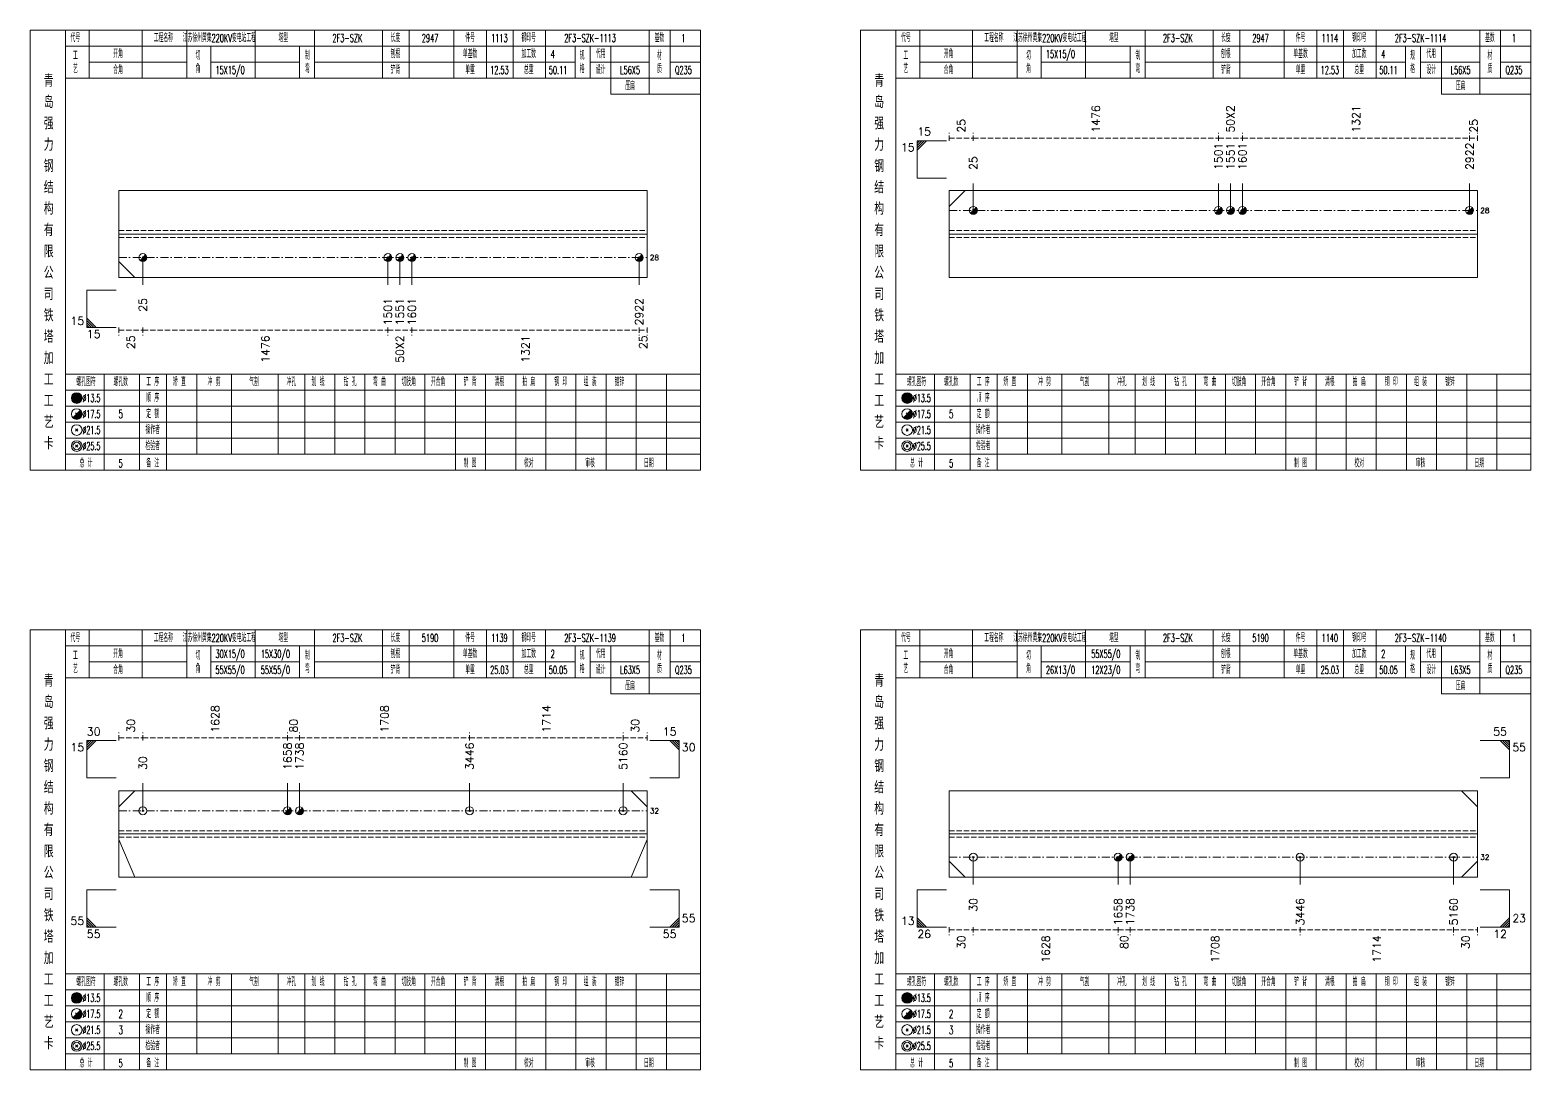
# Model space of a CAD drawing. Extents: x 0 to 4623, y -1159 to 4890.
# Drawn here: x 4060 to 4623, y -934 to -544 of the extents above; entities that cross this region are included whole.
import ezdxf
from ezdxf.enums import TextEntityAlignment as Align

# ---------------------------------------------------------------- set-up
doc = ezdxf.new("R2010")
doc.units = 0
doc.header["$MEASUREMENT"] = 0
doc.linetypes.add('一点画线', pattern=[5.2, 3, -1, 0.2, -1])
doc.linetypes.add('虚线', pattern=[2.75, 2, -0.75])
doc.layers.get('0').update_dxf_attribs({"linetype": 'CONTINUOUS', "lineweight": 25})
for name, color, linetype, lineweight in [('1', 7, 'CONTINUOUS', 25), ('4', 7, 'CONTINUOUS', 25), ('5', 7, 'CONTINUOUS', 25)]:
    doc.layers.add(name, color=color, linetype=linetype, lineweight=lineweight)
doc.styles.get("Standard").update_dxf_attribs({"font": 'simplex.shx', "width": 0.7, "height": 3, "bigfont": 'gbhzfs.shx'})

# ---------------------------------------------------------------- blocks, each defined once
blk = doc.blocks.new('孔21.5')
at = {"layer": '5', "color": 7, "linetype": 'Continuous', "lineweight": 13}
for p, q in [((-0.2, -0.2), (0.2, 0.2)), ((-0.2, 0.2), (0.2, -0.2))]:
    blk.add_line(p, q, dxfattribs=at)
blk.add_circle((0, 0), 1, dxfattribs=at)
blk = doc.blocks.new('孔17.5')
at = {"layer": '5', "color": 7, "linetype": 'Continuous', "lineweight": 13}
for p, q in [((-0.707, -0.707), (0.707, 0.707)), ((-0.2, 0.2), (0.2, -0.2))]:
    blk.add_line(p, q, dxfattribs=at)
blk.add_circle((0, 0), 1, dxfattribs=at)
for radius in [0.9, 0.8, 0.7, 0.6, 0.5, 0.4, 0.3, 0.2, 0.1]:
    blk.add_arc((0, 0), radius, 225, 45, dxfattribs=at)

msp = doc.modelspace()

# ---------------------------------------------------------------- linework, layer by layer
at = {"color": 7, "linetype": 'Continuous', "lineweight": 13}
for p, q in [((4392.709, -585.011), (4403.709, -585.011)), ((4392.709, -599.011), (4392.709, -585.011)), ((4393.584, -585.011), (4392.709, -585.886)), ((4394.459, -585.011), (4392.709, -586.761)), ((4395.334, -585.011), (4392.709, -587.636)), ((4396.209, -585.011), (4392.709, -588.511)), ((4392.709, -599.011), (4403.709, -599.011)), ((4413.709, -611.172), (4413.709, -601.011)), ((4505.608, -611.172), (4505.608, -601.011)), ((4510.108, -611.172), (4510.108, -601.011)), ((4514.608, -611.172), (4514.608, -601.011)), ((4599.809, -611.172), (4599.809, -601.011)), ((4404.709, -609.672), (4410.709, -603.672)), ((4102.309, -628.85), (4102.309, -639.011)), ((4194.208, -628.85), (4194.208, -639.011)), ((4198.708, -628.85), (4198.708, -639.011)), ((4203.208, -628.85), (4203.208, -639.011)), ((4288.409, -628.85), (4288.409, -639.011)), ((4093.309, -630.35), (4099.309, -636.35)), ((4081.309, -641.011), (4092.309, -641.011)), ((4081.309, -641.011), (4081.309, -655.011)), ((4084.809, -655.011), (4081.309, -651.511)), ((4083.934, -655.011), (4081.309, -652.386)), ((4083.059, -655.011), (4081.309, -653.261)), ((4082.184, -655.011), (4081.309, -654.136)), ((4081.309, -655.011), (4092.309, -655.011)), ((4081.309, -810.011), (4092.309, -810.011)), ((4081.309, -824.011), (4081.309, -810.011)), ((4082.184, -810.011), (4081.309, -810.886)), ((4083.059, -810.011), (4081.309, -811.761)), ((4083.934, -810.011), (4081.309, -812.636)), ((4084.809, -810.011), (4081.309, -813.511)), ((4303.409, -810.011), (4292.409, -810.011)), ((4299.909, -810.011), (4303.409, -813.511)), ((4300.784, -810.011), (4303.409, -812.636)), ((4301.659, -810.011), (4303.409, -811.761)), ((4302.534, -810.011), (4303.409, -810.886)), ((4303.409, -824.011), (4303.409, -810.011)), ((4614.809, -810.011), (4603.809, -810.011)), ((4611.309, -810.011), (4614.809, -813.511)), ((4612.184, -810.011), (4614.809, -812.636)), ((4613.059, -810.011), (4614.809, -811.761)), ((4613.934, -810.011), (4614.809, -810.886)), ((4614.809, -824.011), (4614.809, -810.011)), ((4081.309, -824.011), (4092.309, -824.011)), ((4102.309, -836.32), (4102.309, -826.011)), ((4156.594, -836.32), (4156.594, -826.011)), ((4161.094, -836.32), (4161.094, -826.011)), ((4224.842, -836.32), (4224.842, -826.011)), ((4282.409, -836.32), (4282.409, -826.011)), ((4303.409, -824.011), (4292.409, -824.011)), ((4614.809, -824.011), (4603.809, -824.011)), ((4093.309, -834.82), (4099.309, -828.82)), ((4291.409, -834.82), (4285.409, -828.82)), ((4602.809, -834.82), (4596.809, -828.82)), ((4093.309, -847.067), (4099.309, -861.201)), ((4291.409, -847.067), (4285.409, -861.201)), ((4404.709, -855.201), (4410.709, -861.201)), ((4413.709, -853.701), (4413.709, -864.011)), ((4467.994, -853.701), (4467.994, -864.011)), ((4472.494, -853.701), (4472.494, -864.011)), ((4536.242, -853.701), (4536.242, -864.011)), ((4593.809, -853.701), (4593.809, -864.011)), ((4602.809, -855.201), (4596.809, -861.201)), ((4081.309, -866.011), (4092.309, -866.011)), ((4081.309, -866.011), (4081.309, -880.011)), ((4303.409, -866.011), (4292.409, -866.011)), ((4303.409, -866.011), (4303.409, -880.011)), ((4392.709, -866.011), (4403.709, -866.011)), ((4392.709, -866.011), (4392.709, -880.011)), ((4614.809, -866.011), (4603.809, -866.011)), ((4614.809, -866.011), (4614.809, -880.011)), ((4084.809, -880.011), (4081.309, -876.511)), ((4083.934, -880.011), (4081.309, -877.386)), ((4299.909, -880.011), (4303.409, -876.511)), ((4300.784, -880.011), (4303.409, -877.386)), ((4396.209, -880.011), (4392.709, -876.511)), ((4395.334, -880.011), (4392.709, -877.386)), ((4611.309, -880.011), (4614.809, -876.511)), ((4612.184, -880.011), (4614.809, -877.386)), ((4083.059, -880.011), (4081.309, -878.261)), ((4082.184, -880.011), (4081.309, -879.136)), ((4081.309, -880.011), (4092.309, -880.011)), ((4303.409, -880.011), (4292.409, -880.011)), ((4301.659, -880.011), (4303.409, -878.261)), ((4302.534, -880.011), (4303.409, -879.136)), ((4394.459, -880.011), (4392.709, -878.261)), ((4393.584, -880.011), (4392.709, -879.136)), ((4392.709, -880.011), (4403.709, -880.011)), ((4614.809, -880.011), (4603.809, -880.011)), ((4613.059, -880.011), (4614.809, -878.261)), ((4613.934, -880.011), (4614.809, -879.136))]:
    msp.add_line(p, q, dxfattribs=at)
at = {"color": 8, "linetype": '虚线', "lineweight": 9}
for p, q in [((4404.709, -585.011), (4404.709, -582.011)), ((4404.709, -584.011), (4413.709, -584.011)), ((4413.709, -585.011), (4413.709, -582.011)), ((4413.709, -585.011), (4413.709, -582.011)), ((4413.709, -584.011), (4505.608, -584.011)), ((4505.608, -585.011), (4505.608, -582.011)), ((4505.608, -585.011), (4505.608, -582.011)), ((4505.608, -584.011), (4514.608, -584.011)), ((4514.608, -585.011), (4514.608, -582.011)), ((4514.608, -585.011), (4514.608, -582.011)), ((4514.608, -584.011), (4599.809, -584.011)), ((4599.809, -585.011), (4599.809, -582.011)), ((4599.809, -585.011), (4599.809, -582.011)), ((4599.809, -584.011), (4602.809, -584.011)), ((4602.809, -585.011), (4602.809, -582.011)), ((4093.309, -655.011), (4093.309, -658.011)), ((4093.309, -656.011), (4102.309, -656.011)), ((4102.309, -655.011), (4102.309, -658.011)), ((4102.309, -655.011), (4102.309, -658.011)), ((4102.309, -656.011), (4194.208, -656.011)), ((4194.208, -655.011), (4194.208, -658.011)), ((4194.208, -655.011), (4194.208, -658.011)), ((4194.208, -656.011), (4203.208, -656.011)), ((4203.208, -655.011), (4203.208, -658.011)), ((4203.208, -655.011), (4203.208, -658.011)), ((4203.208, -656.011), (4288.409, -656.011)), ((4288.409, -655.011), (4288.409, -658.011)), ((4288.409, -655.011), (4288.409, -658.011)), ((4288.409, -656.011), (4291.409, -656.011)), ((4291.409, -655.011), (4291.409, -658.011)), ((4093.309, -810.011), (4093.309, -807.011)), ((4093.309, -809.011), (4102.309, -809.011)), ((4102.309, -810.011), (4102.309, -807.011)), ((4102.309, -810.011), (4102.309, -807.011)), ((4102.309, -809.011), (4156.594, -809.011)), ((4156.594, -810.011), (4156.594, -807.011)), ((4156.594, -810.011), (4156.594, -807.011)), ((4156.594, -809.011), (4161.094, -809.011)), ((4161.094, -810.011), (4161.094, -807.011)), ((4161.094, -810.011), (4161.094, -807.011)), ((4161.094, -809.011), (4224.842, -809.011)), ((4224.842, -810.011), (4224.842, -807.011)), ((4224.842, -810.011), (4224.842, -807.011)), ((4224.842, -809.011), (4282.409, -809.011)), ((4282.409, -810.011), (4282.409, -807.011)), ((4282.409, -810.011), (4282.409, -807.011)), ((4282.409, -809.011), (4291.409, -809.011)), ((4291.409, -810.011), (4291.409, -807.011)), ((4404.709, -880.011), (4404.709, -883.011)), ((4404.709, -881.011), (4413.709, -881.011)), ((4413.709, -880.011), (4413.709, -883.011)), ((4413.709, -880.011), (4413.709, -883.011)), ((4413.709, -881.011), (4467.994, -881.011)), ((4467.994, -880.011), (4467.994, -883.011)), ((4467.994, -880.011), (4467.994, -883.011)), ((4467.994, -881.011), (4472.494, -881.011)), ((4472.494, -880.011), (4472.494, -883.011)), ((4472.494, -880.011), (4472.494, -883.011)), ((4472.494, -881.011), (4536.242, -881.011)), ((4536.242, -880.011), (4536.242, -883.011)), ((4536.242, -880.011), (4536.242, -883.011)), ((4536.242, -881.011), (4593.809, -881.011)), ((4593.809, -880.011), (4593.809, -883.011)), ((4593.809, -880.011), (4593.809, -883.011)), ((4593.809, -881.011), (4602.809, -881.011)), ((4602.809, -880.011), (4602.809, -883.011))]:
    msp.add_line(p, q, dxfattribs=at)
at = {"color": 7, "linetype": 'Continuous', "lineweight": 18}
for p, q in [((4093.309, -603.672), (4093.309, -636.35)), ((4093.309, -603.672), (4291.409, -603.672)), ((4291.409, -603.672), (4291.409, -636.35)), ((4404.709, -603.672), (4404.709, -636.35)), ((4404.709, -603.672), (4602.809, -603.672)), ((4602.809, -603.672), (4602.809, -636.35)), ((4093.309, -620.011), (4291.409, -620.011)), ((4404.709, -620.011), (4602.809, -620.011)), ((4093.309, -828.82), (4093.309, -861.201)), ((4093.309, -828.82), (4291.409, -828.82)), ((4291.409, -828.82), (4291.409, -861.201)), ((4404.709, -828.82), (4404.709, -861.201)), ((4404.709, -828.82), (4602.809, -828.82)), ((4602.809, -828.82), (4602.809, -861.201)), ((4093.309, -845.011), (4291.409, -845.011)), ((4404.709, -845.011), (4602.809, -845.011))]:
    msp.add_line(p, q, dxfattribs=at)
at = {"color": 3, "linetype": '一点画线', "lineweight": 13}
for p, q in [((4404.709, -611.172), (4602.809, -611.172)), ((4093.309, -628.85), (4291.409, -628.85)), ((4093.309, -836.32), (4291.409, -836.32)), ((4404.709, -853.701), (4602.809, -853.701))]:
    msp.add_line(p, q, dxfattribs=at)
at = {"color": 1, "linetype": '虚线', "lineweight": 18}
for p, q in [((4093.309, -618.672), (4291.409, -618.672)), ((4404.709, -618.672), (4602.809, -618.672)), ((4093.309, -621.35), (4291.409, -621.35)), ((4404.709, -621.35), (4602.809, -621.35)), ((4093.309, -843.82), (4291.409, -843.82)), ((4404.709, -843.82), (4602.809, -843.82)), ((4093.309, -846.201), (4291.409, -846.201)), ((4404.709, -846.201), (4602.809, -846.201))]:
    msp.add_line(p, q, dxfattribs=at)
at = {"layer": '1', "color": 7, "linetype": 'Continuous', "lineweight": 18}
for p, q in [((4093.309, -636.35), (4291.409, -636.35)), ((4404.709, -636.35), (4602.809, -636.35)), ((4093.309, -861.201), (4291.409, -861.201)), ((4404.709, -861.201), (4602.809, -861.201))]:
    msp.add_line(p, q, dxfattribs=at)
at = {"layer": '4', "color": 1, "linetype": 'Continuous', "lineweight": 18}
for p, q in [((4073.309, -708.511), (4073.309, -543.511)), ((4082.209, -561.511), (4082.209, -543.511)), ((4102.009, -561.511), (4102.009, -543.511)), ((4118.809, -561.511), (4118.809, -543.511)), ((4144.409, -561.511), (4144.409, -543.511)), ((4166.709, -561.511), (4166.709, -543.511)), ((4192.209, -561.511), (4192.209, -543.511)), ((4202.209, -561.511), (4202.209, -543.511)), ((4218.909, -561.511), (4218.909, -543.511)), ((4231.109, -561.511), (4231.109, -543.511)), ((4241.109, -561.511), (4241.109, -543.511)), ((4253.309, -561.511), (4253.309, -543.511)), ((4292.209, -567.511), (4292.209, -543.511)), ((4300.009, -561.511), (4300.009, -543.511)), ((4384.709, -708.511), (4384.709, -543.511)), ((4393.609, -561.511), (4393.609, -543.511)), ((4413.409, -561.511), (4413.409, -543.511)), ((4430.209, -561.511), (4430.209, -543.511)), ((4455.809, -561.511), (4455.809, -543.511)), ((4478.109, -561.511), (4478.109, -543.511)), ((4503.609, -561.511), (4503.609, -543.511)), ((4513.609, -561.511), (4513.609, -543.511)), ((4530.309, -561.511), (4530.309, -543.511)), ((4542.509, -561.511), (4542.509, -543.511)), ((4552.509, -561.511), (4552.509, -543.511)), ((4564.709, -561.511), (4564.709, -543.511)), ((4603.609, -567.511), (4603.609, -543.511)), ((4611.409, -561.511), (4611.409, -543.511)), ((4073.309, -549.511), (4311.409, -549.511)), ((4127.809, -561.511), (4127.809, -549.511)), ((4161.109, -561.511), (4161.109, -549.511)), ((4264.409, -561.511), (4264.409, -549.511)), ((4270.009, -561.511), (4270.009, -549.511)), ((4277.809, -567.511), (4277.809, -549.511)), ((4384.709, -549.511), (4622.809, -549.511)), ((4439.209, -561.511), (4439.209, -549.511)), ((4472.509, -561.511), (4472.509, -549.511)), ((4575.809, -561.511), (4575.809, -549.511)), ((4581.409, -561.511), (4581.409, -549.511)), ((4589.209, -567.511), (4589.209, -549.511)), ((4082.209, -555.511), (4118.809, -555.511)), ((4127.809, -555.511), (4161.109, -555.511)), ((4166.709, -555.511), (4264.409, -555.511)), ((4270.009, -555.511), (4292.209, -555.511)), ((4300.009, -555.511), (4311.409, -555.511)), ((4393.609, -555.511), (4430.209, -555.511)), ((4439.209, -555.511), (4472.509, -555.511)), ((4478.109, -555.511), (4575.809, -555.511)), ((4581.409, -555.511), (4603.609, -555.511)), ((4611.409, -555.511), (4622.809, -555.511)), ((4073.309, -561.511), (4311.409, -561.511)), ((4384.709, -561.511), (4622.809, -561.511)), ((4277.809, -567.511), (4311.409, -567.511)), ((4589.209, -567.511), (4622.809, -567.511)), ((4073.309, -672.511), (4311.409, -672.511)), ((4087.809, -708.511), (4087.809, -672.511)), ((4101.109, -708.511), (4101.109, -672.511)), ((4111.209, -708.511), (4111.209, -672.511)), ((4122.609, -702.511), (4122.609, -672.511)), ((4135.509, -702.511), (4135.509, -672.511)), ((4153.109, -702.511), (4153.109, -672.511)), ((4163.009, -702.511), (4163.009, -672.511)), ((4174.309, -702.511), (4174.309, -672.511)), ((4185.609, -702.511), (4185.609, -672.511)), ((4196.909, -702.511), (4196.909, -672.511)), ((4208.109, -702.511), (4208.109, -672.511)), ((4219.509, -702.511), (4219.509, -672.511)), ((4230.809, -702.511), (4230.809, -672.511)), ((4242.109, -702.511), (4242.109, -672.511)), ((4253.409, -702.511), (4253.409, -672.511)), ((4264.709, -702.511), (4264.709, -672.511)), ((4276.009, -702.511), (4276.009, -672.511)), ((4287.309, -702.511), (4287.309, -672.511)), ((4298.609, -702.511), (4298.609, -672.511)), ((4384.709, -672.511), (4622.809, -672.511)), ((4399.209, -708.511), (4399.209, -672.511)), ((4412.509, -708.511), (4412.509, -672.511)), ((4422.609, -708.511), (4422.609, -672.511)), ((4434.009, -702.511), (4434.009, -672.511)), ((4446.909, -702.511), (4446.909, -672.511)), ((4464.509, -702.511), (4464.509, -672.511)), ((4474.409, -702.511), (4474.409, -672.511)), ((4485.709, -702.511), (4485.709, -672.511)), ((4497.009, -702.511), (4497.009, -672.511)), ((4508.309, -702.511), (4508.309, -672.511)), ((4519.509, -702.511), (4519.509, -672.511)), ((4530.909, -702.511), (4530.909, -672.511)), ((4542.209, -702.511), (4542.209, -672.511)), ((4553.509, -702.511), (4553.509, -672.511)), ((4564.809, -702.511), (4564.809, -672.511)), ((4576.109, -702.511), (4576.109, -672.511)), ((4587.409, -702.511), (4587.409, -672.511)), ((4598.709, -702.511), (4598.709, -672.511)), ((4610.009, -702.511), (4610.009, -672.511)), ((4073.309, -678.511), (4311.409, -678.511)), ((4384.709, -678.511), (4622.809, -678.511)), ((4073.309, -684.511), (4311.409, -684.511)), ((4384.709, -684.511), (4622.809, -684.511)), ((4073.309, -690.511), (4311.409, -690.511)), ((4384.709, -690.511), (4622.809, -690.511)), ((4073.309, -696.511), (4311.409, -696.511)), ((4384.709, -696.511), (4622.809, -696.511)), ((4073.309, -702.511), (4311.409, -702.511)), ((4219.509, -708.511), (4219.509, -702.511)), ((4230.809, -708.511), (4230.809, -702.511)), ((4242.109, -708.511), (4242.109, -702.511)), ((4253.409, -708.511), (4253.409, -702.511)), ((4264.709, -708.511), (4264.709, -702.511)), ((4276.009, -708.511), (4276.009, -702.511)), ((4287.309, -708.511), (4287.309, -702.511)), ((4298.609, -708.511), (4298.609, -702.511)), ((4384.709, -702.511), (4622.809, -702.511)), ((4530.909, -708.511), (4530.909, -702.511)), ((4542.209, -708.511), (4542.209, -702.511)), ((4553.509, -708.511), (4553.509, -702.511)), ((4564.809, -708.511), (4564.809, -702.511)), ((4576.109, -708.511), (4576.109, -702.511)), ((4587.409, -708.511), (4587.409, -702.511)), ((4598.709, -708.511), (4598.709, -702.511)), ((4610.009, -708.511), (4610.009, -702.511)), ((4073.309, -933.511), (4073.309, -768.511)), ((4082.209, -786.511), (4082.209, -768.511)), ((4102.009, -786.511), (4102.009, -768.511)), ((4118.809, -786.511), (4118.809, -768.511)), ((4144.409, -786.511), (4144.409, -768.511)), ((4166.709, -786.511), (4166.709, -768.511)), ((4192.209, -786.511), (4192.209, -768.511)), ((4202.209, -786.511), (4202.209, -768.511)), ((4218.909, -786.511), (4218.909, -768.511)), ((4231.109, -786.511), (4231.109, -768.511)), ((4241.109, -786.511), (4241.109, -768.511)), ((4253.309, -786.511), (4253.309, -768.511)), ((4292.209, -792.511), (4292.209, -768.511)), ((4300.009, -786.511), (4300.009, -768.511)), ((4384.709, -933.511), (4384.709, -768.511)), ((4393.609, -786.511), (4393.609, -768.511)), ((4413.409, -786.511), (4413.409, -768.511)), ((4430.209, -786.511), (4430.209, -768.511)), ((4455.809, -786.511), (4455.809, -768.511)), ((4478.109, -786.511), (4478.109, -768.511)), ((4503.609, -786.511), (4503.609, -768.511)), ((4513.609, -786.511), (4513.609, -768.511)), ((4530.309, -786.511), (4530.309, -768.511)), ((4542.509, -786.511), (4542.509, -768.511)), ((4552.509, -786.511), (4552.509, -768.511)), ((4564.709, -786.511), (4564.709, -768.511)), ((4603.609, -792.511), (4603.609, -768.511)), ((4611.409, -786.511), (4611.409, -768.511)), ((4073.309, -774.511), (4311.409, -774.511)), ((4127.809, -786.511), (4127.809, -774.511)), ((4161.109, -786.511), (4161.109, -774.511)), ((4264.409, -786.511), (4264.409, -774.511)), ((4270.009, -786.511), (4270.009, -774.511)), ((4277.809, -792.511), (4277.809, -774.511)), ((4384.709, -774.511), (4622.809, -774.511)), ((4439.209, -786.511), (4439.209, -774.511)), ((4472.509, -786.511), (4472.509, -774.511)), ((4575.809, -786.511), (4575.809, -774.511)), ((4581.409, -786.511), (4581.409, -774.511)), ((4589.209, -792.511), (4589.209, -774.511)), ((4082.209, -780.511), (4118.809, -780.511)), ((4127.809, -780.511), (4161.109, -780.511)), ((4166.709, -780.511), (4264.409, -780.511)), ((4270.009, -780.511), (4292.209, -780.511)), ((4300.009, -780.511), (4311.409, -780.511)), ((4393.609, -780.511), (4430.209, -780.511)), ((4439.209, -780.511), (4472.509, -780.511)), ((4478.109, -780.511), (4575.809, -780.511)), ((4581.409, -780.511), (4603.609, -780.511)), ((4611.409, -780.511), (4622.809, -780.511)), ((4073.309, -786.511), (4311.409, -786.511)), ((4384.709, -786.511), (4622.809, -786.511)), ((4277.809, -792.511), (4311.409, -792.511)), ((4589.209, -792.511), (4622.809, -792.511)), ((4073.309, -897.511), (4311.409, -897.511)), ((4087.809, -933.511), (4087.809, -897.511)), ((4101.109, -933.511), (4101.109, -897.511)), ((4111.209, -933.511), (4111.209, -897.511)), ((4122.609, -927.511), (4122.609, -897.511)), ((4135.509, -927.511), (4135.509, -897.511)), ((4153.109, -927.511), (4153.109, -897.511)), ((4163.009, -927.511), (4163.009, -897.511)), ((4174.309, -927.511), (4174.309, -897.511)), ((4185.609, -927.511), (4185.609, -897.511)), ((4196.909, -927.511), (4196.909, -897.511)), ((4208.109, -927.511), (4208.109, -897.511)), ((4219.509, -927.511), (4219.509, -897.511)), ((4230.809, -927.511), (4230.809, -897.511)), ((4242.109, -927.511), (4242.109, -897.511)), ((4253.409, -927.511), (4253.409, -897.511)), ((4264.709, -927.511), (4264.709, -897.511)), ((4276.009, -927.511), (4276.009, -897.511)), ((4287.309, -927.511), (4287.309, -897.511)), ((4298.609, -927.511), (4298.609, -897.511)), ((4384.709, -897.511), (4622.809, -897.511)), ((4399.209, -933.511), (4399.209, -897.511)), ((4412.509, -933.511), (4412.509, -897.511)), ((4422.609, -933.511), (4422.609, -897.511)), ((4434.009, -927.511), (4434.009, -897.511)), ((4446.909, -927.511), (4446.909, -897.511)), ((4464.509, -927.511), (4464.509, -897.511)), ((4474.409, -927.511), (4474.409, -897.511)), ((4485.709, -927.511), (4485.709, -897.511)), ((4497.009, -927.511), (4497.009, -897.511)), ((4508.309, -927.511), (4508.309, -897.511)), ((4519.509, -927.511), (4519.509, -897.511)), ((4530.909, -927.511), (4530.909, -897.511)), ((4542.209, -927.511), (4542.209, -897.511)), ((4553.509, -927.511), (4553.509, -897.511)), ((4564.809, -927.511), (4564.809, -897.511)), ((4576.109, -927.511), (4576.109, -897.511)), ((4587.409, -927.511), (4587.409, -897.511)), ((4598.709, -927.511), (4598.709, -897.511)), ((4610.009, -927.511), (4610.009, -897.511)), ((4073.309, -903.511), (4311.409, -903.511)), ((4384.709, -903.511), (4622.809, -903.511)), ((4073.309, -909.511), (4311.409, -909.511)), ((4384.709, -909.511), (4622.809, -909.511)), ((4073.309, -915.511), (4311.409, -915.511)), ((4384.709, -915.511), (4622.809, -915.511)), ((4073.309, -921.511), (4311.409, -921.511)), ((4384.709, -921.511), (4622.809, -921.511)), ((4073.309, -927.511), (4311.409, -927.511)), ((4219.509, -933.511), (4219.509, -927.511)), ((4230.809, -933.511), (4230.809, -927.511)), ((4242.109, -933.511), (4242.109, -927.511)), ((4253.409, -933.511), (4253.409, -927.511)), ((4264.709, -933.511), (4264.709, -927.511)), ((4276.009, -933.511), (4276.009, -927.511)), ((4287.309, -933.511), (4287.309, -927.511)), ((4298.609, -933.511), (4298.609, -927.511)), ((4384.709, -927.511), (4622.809, -927.511)), ((4530.909, -933.511), (4530.909, -927.511)), ((4542.209, -933.511), (4542.209, -927.511)), ((4553.509, -933.511), (4553.509, -927.511)), ((4564.809, -933.511), (4564.809, -927.511)), ((4576.109, -933.511), (4576.109, -927.511)), ((4587.409, -933.511), (4587.409, -927.511)), ((4598.709, -933.511), (4598.709, -927.511)), ((4610.009, -933.511), (4610.009, -927.511))]:
    msp.add_line(p, q, dxfattribs=at)
at = {"layer": '4', "color": 7, "linetype": 'Continuous', "lineweight": 13}
for p, q in [((4076.095, -688.925), (4078.923, -686.097)), ((4077.309, -681.711), (4077.709, -681.311)), ((4077.709, -681.711), (4077.309, -681.311)), ((4387.495, -688.925), (4390.323, -686.097)), ((4388.709, -681.711), (4389.109, -681.311)), ((4389.109, -681.711), (4388.709, -681.311)), ((4077.109, -687.111), (4077.909, -687.911)), ((4388.509, -687.111), (4389.309, -687.911)), ((4077.109, -693.911), (4077.909, -693.111)), ((4077.109, -693.111), (4077.909, -693.911)), ((4388.509, -693.911), (4389.309, -693.111)), ((4388.509, -693.111), (4389.309, -693.911)), ((4077.109, -699.911), (4077.909, -699.111)), ((4077.109, -699.111), (4077.909, -699.911)), ((4388.509, -699.911), (4389.309, -699.111)), ((4388.509, -699.111), (4389.309, -699.911)), ((4076.095, -913.925), (4078.923, -911.097)), ((4077.309, -906.711), (4077.709, -906.311)), ((4077.709, -906.711), (4077.309, -906.311)), ((4387.495, -913.925), (4390.323, -911.097)), ((4388.709, -906.711), (4389.109, -906.311)), ((4389.109, -906.711), (4388.709, -906.311)), ((4077.109, -912.111), (4077.909, -912.911)), ((4388.509, -912.111), (4389.309, -912.911)), ((4077.109, -918.911), (4077.909, -918.111)), ((4077.109, -918.111), (4077.909, -918.911)), ((4388.509, -918.911), (4389.309, -918.111)), ((4388.509, -918.111), (4389.309, -918.911)), ((4077.109, -924.911), (4077.909, -924.111)), ((4077.109, -924.111), (4077.909, -924.911)), ((4388.509, -924.911), (4389.309, -924.111)), ((4388.509, -924.111), (4389.309, -924.911))]:
    msp.add_line(p, q, dxfattribs=at)
at = {"layer": '4', "color": 1, "linetype": 'Continuous', "lineweight": 18}
for points in [[(4060.009, -543.511), (4060.009, -708.511), (4311.409, -708.511), (4311.409, -543.511)], [(4371.409, -543.511), (4371.409, -708.511), (4622.809, -708.511), (4622.809, -543.511)], [(4060.009, -768.511), (4060.009, -933.511), (4311.409, -933.511), (4311.409, -768.511)], [(4371.409, -768.511), (4371.409, -933.511), (4622.809, -933.511), (4622.809, -768.511)]]:
    msp.add_lwpolyline(points, close=True, dxfattribs=at)
at = {"layer": '4', "color": 7, "linetype": 'Continuous', "lineweight": 13}
for centre, radius in [((4077.509, -681.511), 2), ((4077.509, -681.511), 1.8), ((4077.509, -681.511), 1.6), ((4077.509, -681.511), 1.4), ((4077.509, -681.511), 1.2), ((4077.509, -681.511), 1), ((4077.509, -681.511), 0.8), ((4077.509, -681.511), 0.6), ((4388.909, -681.511), 2), ((4388.909, -681.511), 1.8), ((4388.909, -681.511), 1.6), ((4388.909, -681.511), 1.4), ((4388.909, -681.511), 1.2), ((4388.909, -681.511), 1), ((4388.909, -681.511), 0.8), ((4388.909, -681.511), 0.6), ((4077.509, -687.511), 2), ((4077.509, -681.511), 0.4), ((4077.509, -681.511), 0.2), ((4388.909, -687.511), 2), ((4388.909, -681.511), 0.4), ((4388.909, -681.511), 0.2), ((4077.509, -693.511), 2), ((4388.909, -693.511), 2), ((4077.509, -699.511), 2), ((4388.909, -699.511), 2), ((4077.509, -699.511), 1.4), ((4388.909, -699.511), 1.4), ((4077.509, -906.511), 2), ((4077.509, -906.511), 1.8), ((4077.509, -906.511), 1.6), ((4077.509, -906.511), 1.4), ((4077.509, -906.511), 1.2), ((4077.509, -906.511), 1), ((4077.509, -906.511), 0.8), ((4077.509, -906.511), 0.6), ((4388.909, -906.511), 2), ((4388.909, -906.511), 1.8), ((4388.909, -906.511), 1.6), ((4388.909, -906.511), 1.4), ((4388.909, -906.511), 1.2), ((4388.909, -906.511), 1), ((4388.909, -906.511), 0.8), ((4388.909, -906.511), 0.6), ((4077.509, -912.511), 2), ((4077.509, -906.511), 0.4), ((4077.509, -906.511), 0.2), ((4388.909, -912.511), 2), ((4388.909, -906.511), 0.4), ((4388.909, -906.511), 0.2), ((4077.509, -918.511), 2), ((4388.909, -918.511), 2), ((4077.509, -924.511), 2), ((4388.909, -924.511), 2), ((4077.509, -924.511), 1.4), ((4388.909, -924.511), 1.4)]:
    msp.add_circle(centre, radius, dxfattribs=at)
for centre, radius in [((4077.509, -687.511), 1.8), ((4077.509, -687.511), 1.6), ((4077.509, -687.511), 1.4), ((4388.909, -687.511), 1.8), ((4388.909, -687.511), 1.6), ((4388.909, -687.511), 1.4), ((4077.509, -687.511), 1.2), ((4077.509, -687.511), 1), ((4077.509, -687.511), 0.8), ((4077.509, -687.511), 0.6), ((4077.509, -687.511), 0.4), ((4077.509, -687.511), 0.2), ((4388.909, -687.511), 1.2), ((4388.909, -687.511), 1), ((4388.909, -687.511), 0.8), ((4388.909, -687.511), 0.6), ((4388.909, -687.511), 0.4), ((4388.909, -687.511), 0.2), ((4077.509, -912.511), 1.8), ((4077.509, -912.511), 1.6), ((4077.509, -912.511), 1.4), ((4077.509, -912.511), 1.2), ((4388.909, -912.511), 1.8), ((4388.909, -912.511), 1.6), ((4388.909, -912.511), 1.4), ((4388.909, -912.511), 1.2), ((4077.509, -912.511), 1), ((4077.509, -912.511), 0.8), ((4077.509, -912.511), 0.6), ((4077.509, -912.511), 0.4), ((4077.509, -912.511), 0.2), ((4388.909, -912.511), 1), ((4388.909, -912.511), 0.8), ((4388.909, -912.511), 0.6), ((4388.909, -912.511), 0.4), ((4388.909, -912.511), 0.2)]:
    msp.add_arc(centre, radius, 225, 45, dxfattribs=at)

# ---------------------------------------------------------------- block references
at = {"color": 7, "linetype": 'Continuous', "lineweight": 13, "xscale": 1.5, "yscale": 1.5, "zscale": 1.5}
for name, p in [('孔17.5', (4413.709, -611.172)), ('孔17.5', (4505.608, -611.172)), ('孔17.5', (4510.108, -611.172)), ('孔17.5', (4514.608, -611.172)), ('孔17.5', (4599.809, -611.172)), ('孔21.5', (4102.309, -836.32)), ('孔17.5', (4156.594, -836.32)), ('孔17.5', (4161.094, -836.32)), ('孔21.5', (4224.842, -836.32)), ('孔21.5', (4282.409, -836.32))]:
    msp.add_blockref(name, p, dxfattribs=at)
at = {"layer": '1', "color": 7, "linetype": 'Continuous', "lineweight": 13, "xscale": 1.5, "yscale": 1.5, "zscale": 1.5}
for name, p in [('孔17.5', (4102.309, -628.85)), ('孔17.5', (4194.208, -628.85)), ('孔17.5', (4198.708, -628.85)), ('孔17.5', (4203.208, -628.85)), ('孔17.5', (4288.409, -628.85)), ('孔21.5', (4413.709, -853.701)), ('孔17.5', (4467.994, -853.701)), ('孔17.5', (4472.494, -853.701)), ('孔21.5', (4536.242, -853.701)), ('孔21.5', (4593.809, -853.701))]:
    msp.add_blockref(name, p, dxfattribs=at)

# ---------------------------------------------------------------- texts
at = {"color": 8, "linetype": 'Continuous', "lineweight": 9}
for s, p in [('1476', (4459.659, -582.011)), ('50X2', (4510.108, -582.011)), ('1321', (4557.209, -582.011)), ('25', (4409.209, -582.011)), ('25', (4601.309, -582.011)), ('1628', (4129.452, -807.011)), ('1708', (4192.968, -807.011)), ('1714', (4253.625, -807.011)), ('30', (4097.809, -807.011)), ('80', (4158.844, -807.011)), ('30', (4286.909, -807.011))]:
    msp.add_text(s, height=3, rotation=90, dxfattribs=at).set_placement(p, align=Align.MIDDLE_LEFT)
at = {"color": 7, "linetype": 'Continuous', "lineweight": 13}
for s, p in [('15', (4392.709, -584.011)), ('30', (4081.309, -809.011)), ('55', (4304.409, -879.011)), ('23', (4615.809, -879.011))]:
    msp.add_text(s, height=3, dxfattribs=at).set_placement(p, align=Align.BOTTOM_LEFT)
for s, p in [('15', (4391.709, -586.011)), ('15', (4080.309, -811.011)), ('55', (4302.409, -881.011)), ('12', (4613.809, -881.011))]:
    msp.add_text(s, height=3, dxfattribs=at).set_placement(p, align=Align.TOP_RIGHT)
for s, p in [('1501', (4505.608, -596.011)), ('1551', (4510.108, -596.011)), ('1601', (4514.608, -596.011)), ('2922', (4599.809, -596.011)), ('25', (4413.709, -596.011)), ('1658', (4156.594, -821.011)), ('1738', (4161.094, -821.011)), ('3446', (4224.842, -821.011)), ('5160', (4282.409, -821.011)), ('30', (4102.309, -821.011))]:
    msp.add_text(s, height=3, rotation=90, dxfattribs=at).set_placement(p, align=Align.MIDDLE_LEFT)
for s, p in [('28', (4603.809, -611.172)), ('28', (4292.409, -628.85)), ('32', (4292.409, -836.32)), ('32', (4603.809, -853.701))]:
    msp.add_text(s, height=2, dxfattribs=at).set_placement(p, align=Align.MIDDLE_LEFT)
for s, p in [('15', (4080.309, -655.011)), ('15', (4302.409, -809.011)), ('55', (4613.809, -809.011)), ('55', (4080.309, -880.011)), ('13', (4391.709, -880.011))]:
    msp.add_text(s, height=3, dxfattribs=at).set_placement(p, align=Align.BOTTOM_RIGHT)
for s, p in [('15', (4081.309, -656.011)), ('30', (4304.409, -811.011)), ('55', (4615.809, -811.011)), ('55', (4081.309, -881.011)), ('26', (4392.709, -881.011))]:
    msp.add_text(s, height=3, dxfattribs=at).set_placement(p, align=Align.TOP_LEFT)
at = {"color": 8, "linetype": 'Continuous', "lineweight": 9}
for s, p in [('25', (4097.809, -658.011)), ('1476', (4148.259, -658.011)), ('50X2', (4198.708, -658.011)), ('25', (4289.909, -658.011)), ('1321', (4245.809, -658.011)), ('30', (4409.209, -883.011)), ('1628', (4440.852, -883.011)), ('80', (4470.244, -883.011)), ('1708', (4504.368, -883.011)), ('1714', (4565.025, -883.011)), ('30', (4598.309, -883.011))]:
    msp.add_text(s, height=3, rotation=90, dxfattribs=at).set_placement(p, align=Align.MIDDLE_RIGHT)
at = {"layer": '1', "color": 7, "linetype": 'Continuous', "lineweight": 13}
for s, p in [('25', (4102.309, -644.011)), ('1501', (4194.208, -644.011)), ('1551', (4198.708, -644.011)), ('1601', (4203.208, -644.011)), ('2922', (4288.409, -644.011)), ('30', (4413.709, -869.011)), ('1658', (4467.994, -869.011)), ('1738', (4472.494, -869.011)), ('3446', (4536.242, -869.011)), ('5160', (4593.809, -869.011))]:
    msp.add_text(s, height=3, rotation=90, dxfattribs=at).set_placement(p, align=Align.MIDDLE_RIGHT)
at = {"layer": '4', "color": 1, "linetype": 'Continuous', "lineweight": 13}
for s, height, width, p in [('代号', 3, 0.6, (4077.009, -546.511)), ('工程名称', 3, 0.6, (4110.009, -546.511)), ('江苏徐州黄集220KV变电站工程', 3, 0.6, (4131.009, -546.511)), ('塔型', 3, 0.6, (4155.009, -546.511)), ('2F3-SZK', 3, 0.6, (4179.009, -546.511)), ('长度', 3, 0.6, (4197.009, -546.511)), ('2947', 3, 0.6, (4210.009, -546.511)), ('件号', 3, 0.6, (4225.009, -546.511)), ('1113', 3, 0.6, (4236.009, -546.511)), ('钢印号', 3, 0.6, (4247.009, -546.511)), ('2F3-SZK-1113', 3, 0.6, (4270.009, -546.511)), ('基数', 3, 0.6, (4296.009, -546.511)), ('1', 3, 0.6, (4305.009, -546.511)), ('代号', 3, 0.6, (4388.409, -546.511)), ('工程名称', 3, 0.6, (4421.409, -546.511)), ('江苏徐州黄集220KV变电站工程', 3, 0.6, (4442.409, -546.511)), ('塔型', 3, 0.6, (4466.409, -546.511)), ('2F3-SZK', 3, 0.6, (4490.409, -546.511)), ('长度', 3, 0.6, (4508.409, -546.511)), ('2947', 3, 0.6, (4521.409, -546.511)), ('件号', 3, 0.6, (4536.409, -546.511)), ('1114', 3, 0.6, (4547.409, -546.511)), ('钢印号', 3, 0.6, (4558.409, -546.511)), ('2F3-SZK-1114', 3, 0.6, (4581.409, -546.511)), ('基数', 3, 0.6, (4607.409, -546.511)), ('1', 3, 0.6, (4616.409, -546.511)), ('开角', 3, 0.6, (4093.009, -552.511)), ('切', 3, 0.6, (4123.009, -553.111)), ('制', 3, 0.6, (4164.009, -553.111)), ('刨根', 3, 0.6, (4197.009, -552.511)), ('单基数', 3, 0.6, (4225.009, -552.511)), ('加工数', 3, 0.6, (4247.009, -552.511)), ('4', 3, 0.6, (4256.009, -552.511)), ('规', 3, 0.6, (4267.009, -553.111)), ('代用', 3, 0.6, (4274.009, -552.511)), ('材', 3, 0.6, (4296.009, -553.111)), ('开角', 3, 0.6, (4404.409, -552.511)), ('切', 3, 0.6, (4434.409, -553.111)), ('15X15/0', 3, 0.6, (4446.409, -552.511)), ('制', 3, 0.6, (4475.409, -553.111)), ('刨根', 3, 0.6, (4508.409, -552.511)), ('单基数', 3, 0.6, (4536.409, -552.511)), ('加工数', 3, 0.6, (4558.409, -552.511)), ('4', 3, 0.6, (4567.409, -552.511)), ('规', 3, 0.6, (4578.409, -553.111)), ('代用', 3, 0.6, (4585.409, -552.511)), ('材', 3, 0.6, (4607.409, -553.111)), ('工', 3, 0.6, (4077.009, -553.111)), ('艺', 3, 0.6, (4077.009, -558.111)), ('合角', 3, 0.6, (4093.009, -558.511)), ('角', 3, 0.6, (4123.009, -558.111)), ('15X15/0', 3, 0.6, (4135.009, -558.511)), ('弯', 3, 0.6, (4164.009, -558.111)), ('铲背', 3, 0.6, (4197.009, -558.511)), ('单重', 3, 0.6, (4225.009, -558.511)), ('12.53', 3, 0.6, (4236.009, -558.511)), ('总重', 3, 0.6, (4247.009, -558.511)), ('50.11', 3, 0.6, (4258.009, -558.511)), ('格', 3, 0.6, (4267.009, -558.111)), ('设计', 3, 0.6, (4274.009, -558.511)), ('L56X5', 3, 0.6, (4285.009, -558.511)), ('质', 3, 0.6, (4296.009, -558.111)), ('Q235', 3, 0.6, (4305.009, -558.511)), ('工', 3, 0.6, (4388.409, -553.111)), ('艺', 3, 0.6, (4388.409, -558.111)), ('合角', 3, 0.6, (4404.409, -558.511)), ('角', 3, 0.6, (4434.409, -558.111)), ('弯', 3, 0.6, (4475.409, -558.111)), ('铲背', 3, 0.6, (4508.409, -558.511)), ('单重', 3, 0.6, (4536.409, -558.511)), ('12.53', 3, 0.6, (4547.409, -558.511)), ('总重', 3, 0.6, (4558.409, -558.511)), ('50.11', 3, 0.6, (4569.409, -558.511)), ('格', 3, 0.6, (4578.409, -558.111)), ('设计', 3, 0.6, (4585.409, -558.511)), ('L56X5', 3, 0.6, (4596.409, -558.511)), ('质', 3, 0.6, (4607.409, -558.111)), ('Q235', 3, 0.6, (4616.409, -558.511)), ('青', 4.6, 0.8, (4067.009, -562.511)), ('压扁', 3, 0.6, (4285.009, -564.511)), ('青', 4.6, 0.8, (4378.409, -562.511)), ('压扁', 3, 0.6, (4596.409, -564.511)), ('岛', 4.6, 0.8, (4067.009, -570.511)), ('岛', 4.6, 0.8, (4378.409, -570.511)), ('强', 4.6, 0.8, (4067.009, -578.511)), ('强', 4.6, 0.8, (4378.409, -578.511)), ('力', 4.6, 0.8, (4067.009, -586.511)), ('力', 4.6, 0.8, (4378.409, -586.511)), ('钢', 4.6, 0.8, (4067.009, -594.511)), ('钢', 4.6, 0.8, (4378.409, -594.511)), ('结', 4.6, 0.8, (4067.009, -602.511)), ('结', 4.6, 0.8, (4378.409, -602.511)), ('构', 4.6, 0.8, (4067.009, -610.511)), ('构', 4.6, 0.8, (4378.409, -610.511)), ('有', 4.6, 0.8, (4067.009, -618.511)), ('有', 4.6, 0.8, (4378.409, -618.511)), ('限', 4.6, 0.8, (4067.009, -626.511)), ('限', 4.6, 0.8, (4378.409, -626.511)), ('公', 4.6, 0.8, (4067.009, -634.511)), ('公', 4.6, 0.8, (4378.409, -634.511)), ('司', 4.6, 0.8, (4067.009, -642.511)), ('司', 4.6, 0.8, (4378.409, -642.511)), ('铁', 4.6, 0.8, (4067.009, -650.511)), ('铁', 4.6, 0.8, (4378.409, -650.511)), ('塔', 4.6, 0.8, (4067.009, -658.511)), ('塔', 4.6, 0.8, (4378.409, -658.511)), ('加', 4.6, 0.8, (4067.009, -666.511)), ('加', 4.6, 0.8, (4378.409, -666.511)), ('工', 4.6, 0.8, (4067.009, -674.511)), ('螺孔图符', 3, 0.6, (4081.009, -675.511)), ('螺孔数', 3, 0.6, (4094.009, -675.511)), ('工 序', 3, 0.6, (4106.009, -675.511)), ('矫 直', 3, 0.6, (4116.009, -675.511)), ('冲 剪', 3, 0.6, (4129.009, -675.511)), ('气割', 3, 0.6, (4144.009, -675.511)), ('冲孔', 3, 0.6, (4158.009, -675.511)), ('划 线', 3, 0.6, (4168.009, -675.511)), ('钻 孔', 3, 0.6, (4180.009, -675.511)), ('弯 曲', 3, 0.6, (4191.009, -675.511)), ('切肢角', 3, 0.6, (4202.009, -675.511)), ('开合角', 3, 0.6, (4213.009, -675.511)), ('铲 背', 3, 0.6, (4225.009, -675.511)), ('清根', 3, 0.6, (4236.009, -675.511)), ('拍 扁', 3, 0.6, (4247.009, -675.511)), ('钢 印', 3, 0.6, (4259.009, -675.511)), ('组 装', 3, 0.6, (4270.009, -675.511)), ('镀锌', 3, 0.6, (4281.009, -675.511)), ('工', 4.6, 0.8, (4378.409, -674.511)), ('螺孔图符', 3, 0.6, (4392.409, -675.511)), ('螺孔数', 3, 0.6, (4405.409, -675.511)), ('工 序', 3, 0.6, (4417.409, -675.511)), ('矫 直', 3, 0.6, (4427.409, -675.511)), ('冲 剪', 3, 0.6, (4440.409, -675.511)), ('气割', 3, 0.6, (4455.409, -675.511)), ('冲孔', 3, 0.6, (4469.409, -675.511)), ('划 线', 3, 0.6, (4479.409, -675.511)), ('钻 孔', 3, 0.6, (4491.409, -675.511)), ('弯 曲', 3, 0.6, (4502.409, -675.511)), ('切肢角', 3, 0.6, (4513.409, -675.511)), ('开合角', 3, 0.6, (4524.409, -675.511)), ('铲 背', 3, 0.6, (4536.409, -675.511)), ('清根', 3, 0.6, (4547.409, -675.511)), ('拍 扁', 3, 0.6, (4558.409, -675.511)), ('钢 印', 3, 0.6, (4570.409, -675.511)), ('组 装', 3, 0.6, (4581.409, -675.511)), ('镀锌', 3, 0.6, (4592.409, -675.511)), ('工', 4.6, 0.8, (4067.009, -682.511)), ('%%C13.5', 3, 0.5, (4083.009, -681.511)), ('顺 序', 3, 0.6, (4106.009, -681.511)), ('工', 4.6, 0.8, (4378.409, -682.511)), ('%%C13.5', 3, 0.5, (4394.409, -681.511)), ('顺 序', 3, 0.6, (4417.409, -681.511)), ('%%C17.5', 3, 0.5, (4083.009, -687.511)), ('5', 3.2, 0.6, (4094.009, -687.511)), ('定 额', 3, 0.6, (4106.009, -687.511)), ('%%C17.5', 3, 0.5, (4394.409, -687.511)), ('5', 3.2, 0.6, (4405.409, -687.511)), ('定 额', 3, 0.6, (4417.409, -687.511)), ('艺', 4.6, 0.8, (4067.009, -690.511)), ('%%C21.5', 3, 0.5, (4083.009, -693.511)), ('操作者', 3, 0.6, (4106.009, -693.511)), ('艺', 4.6, 0.8, (4378.409, -690.511)), ('%%C21.5', 3, 0.5, (4394.409, -693.511)), ('操作者', 3, 0.6, (4417.409, -693.511)), ('卡', 4.6, 0.8, (4067.009, -698.511)), ('检验者', 3, 0.6, (4106.009, -699.511)), ('卡', 4.6, 0.8, (4378.409, -698.511)), ('检验者', 3, 0.6, (4417.409, -699.511)), ('%%C25.5', 3, 0.5, (4083.009, -699.511)), ('%%C25.5', 3, 0.5, (4394.409, -699.511)), ('总 计', 3, 0.6, (4081.009, -706.011)), ('5', 3, 0.6, (4094.009, -706.011)), ('备 注', 3, 0.6, (4106.009, -706.011)), ('制 图', 3, 0.6, (4225.009, -706.011)), ('校对', 3, 0.6, (4247.009, -706.011)), ('审核', 3, 0.6, (4270.009, -706.011)), ('日期', 3, 0.6, (4292.009, -706.011)), ('总 计', 3, 0.6, (4392.409, -706.011)), ('5', 3, 0.6, (4405.409, -706.011)), ('备 注', 3, 0.6, (4417.409, -706.011)), ('制 图', 3, 0.6, (4536.409, -706.011)), ('校对', 3, 0.6, (4558.409, -706.011)), ('审核', 3, 0.6, (4581.409, -706.011)), ('日期', 3, 0.6, (4603.409, -706.011)), ('代号', 3, 0.6, (4077.009, -771.511)), ('工程名称', 3, 0.6, (4110.009, -771.511)), ('江苏徐州黄集220KV变电站工程', 3, 0.6, (4131.009, -771.511)), ('塔型', 3, 0.6, (4155.009, -771.511)), ('2F3-SZK', 3, 0.6, (4179.009, -771.511)), ('长度', 3, 0.6, (4197.009, -771.511)), ('5190', 3, 0.6, (4210.009, -771.511)), ('件号', 3, 0.6, (4225.009, -771.511)), ('1139', 3, 0.6, (4236.009, -771.511)), ('钢印号', 3, 0.6, (4247.009, -771.511)), ('2F3-SZK-1139', 3, 0.6, (4270.009, -771.511)), ('基数', 3, 0.6, (4296.009, -771.511)), ('1', 3, 0.6, (4305.009, -771.511)), ('代号', 3, 0.6, (4388.409, -771.511)), ('工程名称', 3, 0.6, (4421.409, -771.511)), ('江苏徐州黄集220KV变电站工程', 3, 0.6, (4442.409, -771.511)), ('塔型', 3, 0.6, (4466.409, -771.511)), ('2F3-SZK', 3, 0.6, (4490.409, -771.511)), ('长度', 3, 0.6, (4508.409, -771.511)), ('5190', 3, 0.6, (4521.409, -771.511)), ('件号', 3, 0.6, (4536.409, -771.511)), ('1140', 3, 0.6, (4547.409, -771.511)), ('钢印号', 3, 0.6, (4558.409, -771.511)), ('2F3-SZK-1140', 3, 0.6, (4581.409, -771.511)), ('基数', 3, 0.6, (4607.409, -771.511)), ('1', 3, 0.6, (4616.409, -771.511)), ('开角', 3, 0.6, (4093.009, -777.511)), ('切', 3, 0.6, (4123.009, -778.111)), ('30X15/0', 3, 0.6, (4135.009, -777.511)), ('15X30/0', 3, 0.6, (4152.009, -777.511)), ('制', 3, 0.6, (4164.009, -778.111)), ('刨根', 3, 0.6, (4197.009, -777.511)), ('单基数', 3, 0.6, (4225.009, -777.511)), ('加工数', 3, 0.6, (4247.009, -777.511)), ('2', 3, 0.6, (4256.009, -777.511)), ('规', 3, 0.6, (4267.009, -778.111)), ('代用', 3, 0.6, (4274.009, -777.511)), ('材', 3, 0.6, (4296.009, -778.111)), ('开角', 3, 0.6, (4404.409, -777.511)), ('切', 3, 0.6, (4434.409, -778.111)), ('55X55/0', 3, 0.6, (4463.409, -777.511)), ('制', 3, 0.6, (4475.409, -778.111)), ('刨根', 3, 0.6, (4508.409, -777.511)), ('单基数', 3, 0.6, (4536.409, -777.511)), ('加工数', 3, 0.6, (4558.409, -777.511)), ('2', 3, 0.6, (4567.409, -777.511)), ('规', 3, 0.6, (4578.409, -778.111)), ('代用', 3, 0.6, (4585.409, -777.511)), ('材', 3, 0.6, (4607.409, -778.111)), ('工', 3, 0.6, (4077.009, -778.111)), ('艺', 3, 0.6, (4077.009, -783.111)), ('合角', 3, 0.6, (4093.009, -783.511)), ('角', 3, 0.6, (4123.009, -783.111)), ('55X55/0', 3, 0.6, (4135.009, -783.511)), ('55X55/0', 3, 0.6, (4152.009, -783.511)), ('弯', 3, 0.6, (4164.009, -783.111)), ('铲背', 3, 0.6, (4197.009, -783.511)), ('单重', 3, 0.6, (4225.009, -783.511)), ('25.03', 3, 0.6, (4236.009, -783.511)), ('总重', 3, 0.6, (4247.009, -783.511)), ('50.05', 3, 0.6, (4258.009, -783.511)), ('格', 3, 0.6, (4267.009, -783.111)), ('设计', 3, 0.6, (4274.009, -783.511)), ('L63X5', 3, 0.6, (4285.009, -783.511)), ('质', 3, 0.6, (4296.009, -783.111)), ('Q235', 3, 0.6, (4305.009, -783.511)), ('工', 3, 0.6, (4388.409, -778.111)), ('艺', 3, 0.6, (4388.409, -783.111)), ('合角', 3, 0.6, (4404.409, -783.511)), ('角', 3, 0.6, (4434.409, -783.111)), ('26X13/0', 3, 0.6, (4446.409, -783.511)), ('12X23/0', 3, 0.6, (4463.409, -783.511)), ('弯', 3, 0.6, (4475.409, -783.111)), ('铲背', 3, 0.6, (4508.409, -783.511)), ('单重', 3, 0.6, (4536.409, -783.511)), ('25.03', 3, 0.6, (4547.409, -783.511)), ('总重', 3, 0.6, (4558.409, -783.511)), ('50.05', 3, 0.6, (4569.409, -783.511)), ('格', 3, 0.6, (4578.409, -783.111)), ('设计', 3, 0.6, (4585.409, -783.511)), ('L63X5', 3, 0.6, (4596.409, -783.511)), ('质', 3, 0.6, (4607.409, -783.111)), ('Q235', 3, 0.6, (4616.409, -783.511)), ('青', 4.6, 0.8, (4067.009, -787.511)), ('压扁', 3, 0.6, (4285.009, -789.511)), ('青', 4.6, 0.8, (4378.409, -787.511)), ('压扁', 3, 0.6, (4596.409, -789.511)), ('岛', 4.6, 0.8, (4067.009, -795.511)), ('岛', 4.6, 0.8, (4378.409, -795.511)), ('强', 4.6, 0.8, (4067.009, -803.511)), ('强', 4.6, 0.8, (4378.409, -803.511)), ('力', 4.6, 0.8, (4067.009, -811.511)), ('力', 4.6, 0.8, (4378.409, -811.511)), ('钢', 4.6, 0.8, (4067.009, -819.511)), ('钢', 4.6, 0.8, (4378.409, -819.511)), ('结', 4.6, 0.8, (4067.009, -827.511)), ('结', 4.6, 0.8, (4378.409, -827.511)), ('构', 4.6, 0.8, (4067.009, -835.511)), ('构', 4.6, 0.8, (4378.409, -835.511)), ('有', 4.6, 0.8, (4067.009, -843.511)), ('有', 4.6, 0.8, (4378.409, -843.511)), ('限', 4.6, 0.8, (4067.009, -851.511)), ('限', 4.6, 0.8, (4378.409, -851.511)), ('公', 4.6, 0.8, (4067.009, -859.511)), ('公', 4.6, 0.8, (4378.409, -859.511)), ('司', 4.6, 0.8, (4067.009, -867.511)), ('司', 4.6, 0.8, (4378.409, -867.511)), ('铁', 4.6, 0.8, (4067.009, -875.511)), ('铁', 4.6, 0.8, (4378.409, -875.511)), ('塔', 4.6, 0.8, (4067.009, -883.511)), ('塔', 4.6, 0.8, (4378.409, -883.511)), ('加', 4.6, 0.8, (4067.009, -891.511)), ('加', 4.6, 0.8, (4378.409, -891.511)), ('工', 4.6, 0.8, (4067.009, -899.511)), ('螺孔图符', 3, 0.6, (4081.009, -900.511)), ('螺孔数', 3, 0.6, (4094.009, -900.511)), ('工 序', 3, 0.6, (4106.009, -900.511)), ('矫 直', 3, 0.6, (4116.009, -900.511)), ('冲 剪', 3, 0.6, (4129.009, -900.511)), ('气割', 3, 0.6, (4144.009, -900.511)), ('冲孔', 3, 0.6, (4158.009, -900.511)), ('划 线', 3, 0.6, (4168.009, -900.511)), ('钻 孔', 3, 0.6, (4180.009, -900.511)), ('弯 曲', 3, 0.6, (4191.009, -900.511)), ('切肢角', 3, 0.6, (4202.009, -900.511)), ('开合角', 3, 0.6, (4213.009, -900.511)), ('铲 背', 3, 0.6, (4225.009, -900.511)), ('清根', 3, 0.6, (4236.009, -900.511)), ('拍 扁', 3, 0.6, (4247.009, -900.511)), ('钢 印', 3, 0.6, (4259.009, -900.511)), ('组 装', 3, 0.6, (4270.009, -900.511)), ('镀锌', 3, 0.6, (4281.009, -900.511)), ('工', 4.6, 0.8, (4378.409, -899.511)), ('螺孔图符', 3, 0.6, (4392.409, -900.511)), ('螺孔数', 3, 0.6, (4405.409, -900.511)), ('工 序', 3, 0.6, (4417.409, -900.511)), ('矫 直', 3, 0.6, (4427.409, -900.511)), ('冲 剪', 3, 0.6, (4440.409, -900.511)), ('气割', 3, 0.6, (4455.409, -900.511)), ('冲孔', 3, 0.6, (4469.409, -900.511)), ('划 线', 3, 0.6, (4479.409, -900.511)), ('钻 孔', 3, 0.6, (4491.409, -900.511)), ('弯 曲', 3, 0.6, (4502.409, -900.511)), ('切肢角', 3, 0.6, (4513.409, -900.511)), ('开合角', 3, 0.6, (4524.409, -900.511)), ('铲 背', 3, 0.6, (4536.409, -900.511)), ('清根', 3, 0.6, (4547.409, -900.511)), ('拍 扁', 3, 0.6, (4558.409, -900.511)), ('钢 印', 3, 0.6, (4570.409, -900.511)), ('组 装', 3, 0.6, (4581.409, -900.511)), ('镀锌', 3, 0.6, (4592.409, -900.511)), ('工', 4.6, 0.8, (4067.009, -907.511)), ('%%C13.5', 3, 0.5, (4083.009, -906.511)), ('顺 序', 3, 0.6, (4106.009, -906.511)), ('工', 4.6, 0.8, (4378.409, -907.511)), ('%%C13.5', 3, 0.5, (4394.409, -906.511)), ('顺 序', 3, 0.6, (4417.409, -906.511)), ('%%C17.5', 3, 0.5, (4083.009, -912.511)), ('2', 3.2, 0.6, (4094.009, -912.511)), ('定 额', 3, 0.6, (4106.009, -912.511)), ('%%C17.5', 3, 0.5, (4394.409, -912.511)), ('2', 3.2, 0.6, (4405.409, -912.511)), ('定 额', 3, 0.6, (4417.409, -912.511)), ('艺', 4.6, 0.8, (4067.009, -915.511)), ('%%C21.5', 3, 0.5, (4083.009, -918.511)), ('3', 3.2, 0.6, (4094.009, -918.511)), ('操作者', 3, 0.6, (4106.009, -918.511)), ('艺', 4.6, 0.8, (4378.409, -915.511)), ('%%C21.5', 3, 0.5, (4394.409, -918.511)), ('3', 3.2, 0.6, (4405.409, -918.511)), ('操作者', 3, 0.6, (4417.409, -918.511)), ('卡', 4.6, 0.8, (4067.009, -923.511)), ('检验者', 3, 0.6, (4106.009, -924.511)), ('卡', 4.6, 0.8, (4378.409, -923.511)), ('检验者', 3, 0.6, (4417.409, -924.511)), ('%%C25.5', 3, 0.5, (4083.009, -924.511)), ('%%C25.5', 3, 0.5, (4394.409, -924.511)), ('总 计', 3, 0.6, (4081.009, -931.011)), ('5', 3, 0.6, (4094.009, -931.011)), ('备 注', 3, 0.6, (4106.009, -931.011)), ('制 图', 3, 0.6, (4225.009, -931.011)), ('校对', 3, 0.6, (4247.009, -931.011)), ('审核', 3, 0.6, (4270.009, -931.011)), ('日期', 3, 0.6, (4292.009, -931.011)), ('总 计', 3, 0.6, (4392.409, -931.011)), ('5', 3, 0.6, (4405.409, -931.011)), ('备 注', 3, 0.6, (4417.409, -931.011)), ('制 图', 3, 0.6, (4536.409, -931.011)), ('校对', 3, 0.6, (4558.409, -931.011)), ('审核', 3, 0.6, (4581.409, -931.011)), ('日期', 3, 0.6, (4603.409, -931.011))]:
    msp.add_text(s, height=height, dxfattribs=dict(at, width=width)).set_placement(p, align=Align.MIDDLE_CENTER)

doc.saveas('drawing.dxf')
